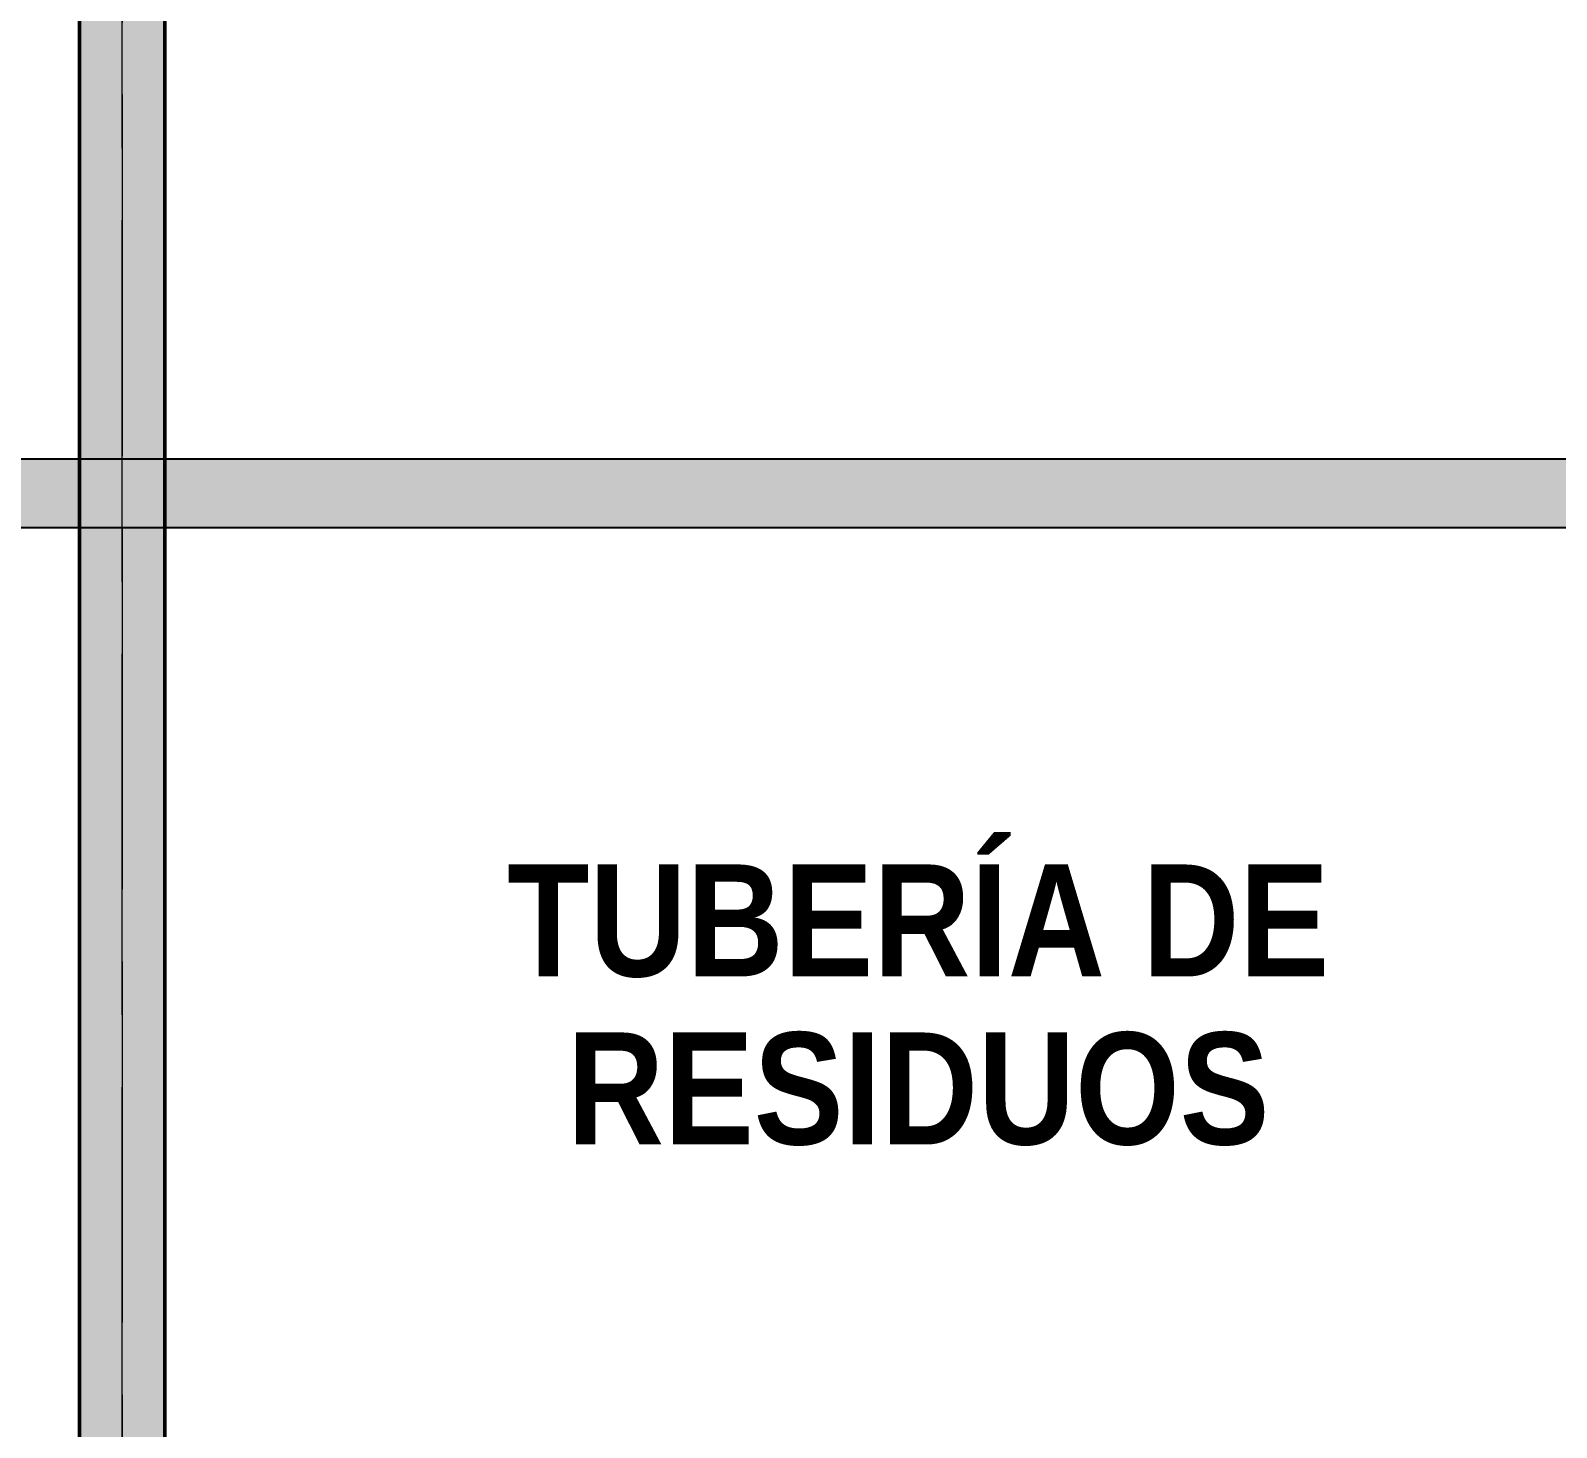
# Model space of a CAD drawing. Header units: metres. Extents: x 0 to 115, y 0 to 64.
# Drawn here: x 54.18 to 59.54, y 46.62 to 51.53 of the extents above; entities that cross this region are included whole.
import ezdxf

# ---------------------------------------------------------------- set-up
doc = ezdxf.new("R2010")
doc.units = ezdxf.units.M
doc.linetypes.add('DASHED', pattern=[1.524, 1.27, -0.254])
doc.layers.add('A-AREA', color=8, linetype='DASHED', lineweight=13, plot=False)
for name, color, linetype, lineweight in [('A-MURO', 7, 'Continuous', 50), ('M-TUBERIA', 8, 'Continuous', 25), ('M-TUBERIA-RELLENO', 9, 'Continuous', 0)]:
    doc.layers.add(name, color=color, linetype=linetype, lineweight=lineweight)
doc.layers.add('A-MURO-RELLENO', color=8, linetype='Continuous', lineweight=0, true_color=0x8d949b)
doc.layers.add('P-RESIDUOS', color=1, linetype='Continuous', lineweight=35, true_color=0xb3121b)
doc.styles.add('PLANO_N', font='arialbd.ttf')

msp = doc.modelspace()

# ---------------------------------------------------------------- hatches: boundary and pattern name
at = {"layer": 'A-MURO-RELLENO', "true_color": 0x8d949b}
h = msp.add_hatch(color=8, dxfattribs=at)
h.dxf.hatch_style = 1
h.paths.add_polyline_path([(54.65, 54.14), (64.6, 54.14), (64.6, 34.5), (64.3, 34.5), (64.3, 34.2), (65.1, 34.2), (65.1, 34.5), (64.9, 34.5), (64.9, 54.14), (76, 54.14), (76, 51.2), (76.3, 51.2), (76.3, 54.14), (87.25, 54.14), (87.25, 34.5), (86.6, 34.5), (86.6, 34.2), (87.7, 34.2), (87.7, 34.5), (87.55, 34.5), (87.55, 54.14), (100.15, 54.14), (100.15, 37.9), (100.45, 37.9), (100.45, 54.14), (113.09, 54.14), (113.09, 34.56), (106.8, 34.56), (106.8, 34.14), (113.51, 34.14), (113.51, 54.56), (44.4, 54.56), (44.4, 54.14), (54.35, 54.14), (54.35, 34.5), (53.8, 34.5), (53.8, 34.2), (61.9, 34.2), (61.9, 34.5), (54.65, 34.5)])
at = {"layer": 'M-TUBERIA-RELLENO', "true_color": 0xc9d0d7}
h = msp.add_hatch(color=7, dxfattribs=at)
h.dxf.hatch_style = 1
h.paths.add_polyline_path([(45.82, 49.78), (67.98, 49.78), (67.98, 48.9), (68.22, 48.9), (68.22, 49.9), (68.2194, 49.9118), (68.2177, 49.9234), (68.2148, 49.9348), (68.2109, 49.9459), (68.2058, 49.9566), (68.1998, 49.9667), (68.1928, 49.9761), (68.1849, 49.9849), (68.1761, 49.9928), (68.1667, 49.9998), (68.1566, 50.0058), (68.1459, 50.0109), (68.1348, 50.0148), (68.1234, 50.0177), (68.1118, 50.0194), (68.1, 50.02), (45.7, 50.02), (45.6882, 50.0194), (45.6766, 50.0177), (45.6652, 50.0148), (45.6541, 50.0109), (45.6434, 50.0058), (45.6333, 49.9998), (45.6239, 49.9928), (45.6151, 49.9849), (45.6072, 49.9761), (45.6002, 49.9667), (45.5942, 49.9566), (45.5891, 49.9459), (45.5852, 49.9348), (45.5823, 49.9234), (45.5806, 49.9118), (45.58, 49.9), (45.58, 45), (45.82, 45)])

# ---------------------------------------------------------------- linework, layer by layer
at = {"layer": 'A-AREA'}
for points in [[(42, 54.35), (54.5, 54.35), (54.5, 34.35), (42, 34.35)], [(54.5, 54.35), (64.75, 54.35), (64.75, 34.35), (54.5, 34.35)]]:
    msp.add_lwpolyline(points, close=True, dxfattribs=at)
at = {"layer": 'A-MURO'}
for points in [[(44.4, 54.14), (54.35, 54.14), (54.35, 34.5), (53.8, 34.5)], [(53.8, 34.2), (61.9, 34.2), (61.9, 34.5), (54.65, 34.5), (54.65, 54.14), (64.6, 54.14), (64.6, 34.5), (64.3, 34.5), (64.3, 34.2), (65.1, 34.2), (65.1, 34.5), (64.9, 34.5), (64.9, 54.14), (76, 54.14), (76, 51.2), (76.3, 51.2), (76.3, 54.14), (87.25, 54.14)]]:
    msp.add_lwpolyline(points, dxfattribs=at)
at = {"layer": 'M-TUBERIA'}
msp.add_lwpolyline([(45.82, 49.78), (67.98, 49.78), (67.98, 48.9), (68.22, 48.9), (68.22, 49.9), (68.2194, 49.9118), (68.2177, 49.9234), (68.2148, 49.9348), (68.2109, 49.9459), (68.2058, 49.9566), (68.1998, 49.9667), (68.1928, 49.9761), (68.1849, 49.9849), (68.1761, 49.9928), (68.1667, 49.9998), (68.1566, 50.0058), (68.1459, 50.0109), (68.1348, 50.0148), (68.1234, 50.0177), (68.1118, 50.0194), (68.1, 50.02), (45.7, 50.02)], dxfattribs=at)

# ---------------------------------------------------------------- texts
at = {"layer": 'P-RESIDUOS', "true_color": 0xa1121a, "insert": (57.3, 48.1), "char_height": 0.3938, "attachment_point": 5, "line_spacing_factor": 0.9, "style": 'PLANO_N'}
msp.add_mtext('\\W0.86;TUBERÍA DE\\PRESIDUOS', dxfattribs=at)

doc.saveas('drawing.dxf')
